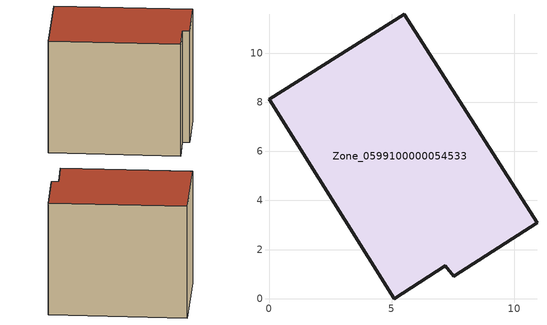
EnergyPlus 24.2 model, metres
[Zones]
Zone_0599100000054533
 floor ground (C_G): 0,8.13 5.51,11.58 10.92,3.08 7.52,0.92 7.18,1.34 5.11,0 z0
 wall outside (C_F): 5.51,11.58 0,8.13 5.11,0 7.18,1.34 7.52,0.92 10.92,3.08 5.51,11.58 z0:8.79
 roof outside (C_R): 10.92,3.08 5.51,11.58 0,8.13 5.11,0 7.18,1.34 7.52,0.92 z8.79
[BUILDING]
Pand.0599100000054533: North Axis=0; Terrain=City; Loads Convergence Tolerance Value=0.04; Temperature Convergence Tolerance Value=0.4; Solar Distribution=FullExterior; Maximum Number of Warmup Days=25; Minimum Number of Warmup Days=1
[Site:Location]
Rotterdam.The.Hague.AP_ZH_NLD Design_Conditions: Latitude=51.96; Longitude=4.45; Time Zone=1; Elevation=-4.5
[SITE:GROUNDTEMPERATURE:BUILDINGSURFACE]
18, 18, 18, 18, 18, 18, 18, 18, 18, 18, 18, 18
[MATERIAL] Thermal Absorptance=0.9; Solar Absorptance=0.7; Visible Absorptance=0.7
Name | Roughness | Thickness | Conductivity | Density | Specific Heat
G.TI.1946 | MediumSmooth | 0.15 | 1 | 540 | 1210
F.TI.1946 | Rough | 0.3 | 0.857143 | 1920 | 840
R.TI.1946 | MediumRough | 0.2 | 0.1 | 1500 | 1000
[CONSTRUCTION]
C_G: G.TI.1946
C_F: F.TI.1946
C_R: R.TI.1946
[ZONE]
Zone_0599100000054533: Type=1; Multiplier=1; Ceiling Height=Autocalculate; Volume=Autocalculate; Floor Area=autocalculate; Part of Total Floor Area=Yes
[ZONEINFILTRATION:DESIGNFLOWRATE]
Infil_Zone_0599100000054533: Zone or ZoneList or Space or SpaceList=Zone_0599100000054533; Schedule=AlwaysOn; Design Flow Rate Calculation Method=Flow/Area; Flow Rate per Floor Area=0.003; Constant Term Coefficient=1; Temperature Term Coefficient=0; Velocity Term Coefficient=0; Velocity Squared Term Coefficient=0
[HVACTEMPLATE:ZONE:IDEALLOADSAIRSYSTEM]
Zone_0599100000054533: Maximum Heating Supply Air Temperature=50; Minimum Cooling Supply Air Temperature=13; Maximum Heating Supply Air Humidity Ratio=0.0156; Minimum Cooling Supply Air Humidity Ratio=0.0077; Heating Limit=NoLimit; Cooling Limit=NoLimit; Dehumidification Control Type=ConstantSensibleHeatRatio; Cooling Sensible Heat Ratio=0.7; Dehumidification Setpoint=60; Humidification Control Type=None; Humidification Setpoint=30; Outdoor Air Method=None; Outdoor Air Flow Rate per Person=0.00944; Outdoor Air Flow Rate per Zone Floor Area=0; Outdoor Air Flow Rate per Zone=0; Demand Controlled Ventilation Type=None; Outdoor Air Economizer Type=NoEconomizer; Heat Recovery Type=None; Sensible Heat Recovery Effectiveness=0.7; Latent Heat Recovery Effectiveness=0.65
[ZONECONTROL:THERMOSTAT]
ThermostatControl_Zone_0599100000054533: Zone or ZoneList=Zone_0599100000054533; Control Type Schedule=DualSetpointControlType; Control 1=Thermostat_Zone_0599100000054533; Temperature Difference Between Cutout And Setpoint=0
[THERMOSTATSETPOINT:DUALSETPOINT]
Thermostat_Zone_0599100000054533: Heating Setpoint Temperature Schedule=HeatingSetpoint_Zone_0599100000054533; Cooling Setpoint Temperature Schedule=CoolingSetpoint_Zone_0599100000054533
[SCHEDULE:COMPACT]
HeatingSetpoint_Zone_0599100000054533: Through: 12/31, For: AllDays, Until: 24:00, 21
CoolingSetpoint_Zone_0599100000054533: Through: 12/31, For: AllDays, Until: 24:00, 24
DualSetpointControlType: Through: 12/31, For: AllDays, Until: 24:00, 4
AlwaysOn: Through: 12/31, For: AllDays, Until: 24:00, 1
